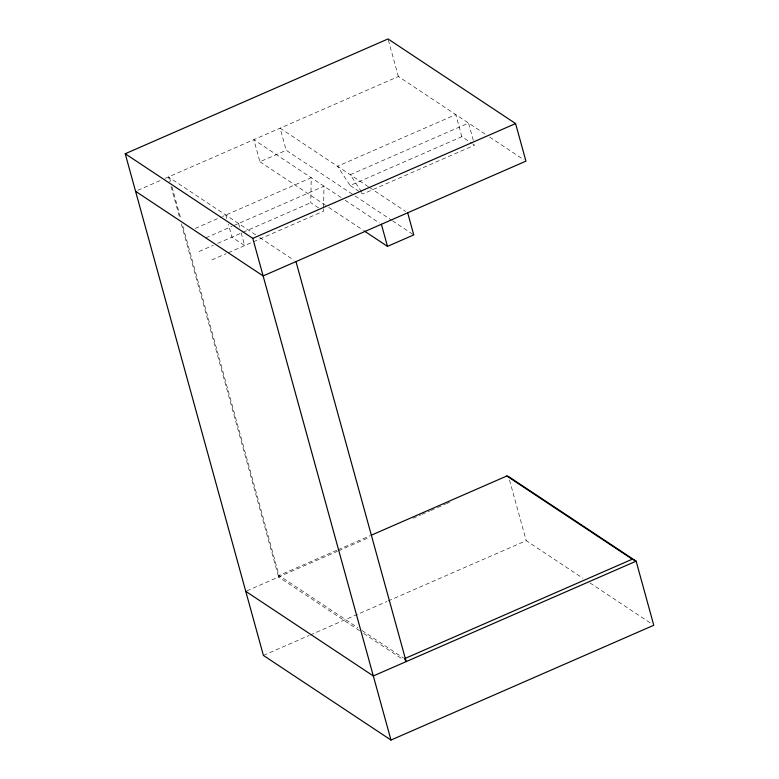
<?xml version="1.0" encoding="UTF-8"?>
<svg xmlns="http://www.w3.org/2000/svg" width="779" height="779" viewBox="0 0 779 779"><rect width="100%" height="100%" fill="white"/><g stroke="black" fill="none" stroke-linecap="round" stroke-linejoin="round"><path stroke-width="0.58" stroke-dasharray="3.9 2.92" d="M318.601 207.915L310.753 202.706L311.24 177.739L222.541 216.474M323.558 208.791L323.509 211.167L227.147 253.263M323.577 207.603L323.996 186.2L233.106 225.9M359.606 630.717L278.609 576.996L279.057 575.486L182.374 224.469M137.756 190.358L160.756 180.319M165.138 178.401L398.371 76.517L485.658 134.416M341.114 197.554L253.827 139.655L259.923 161.759L286.195 150.279L354.036 195.276M195.169 228.432L221.45 216.952M205.734 237.858L232.015 226.377M199.064 251.49L213.3 245.278M217.682 243.36L241.909 232.775M243.019 232.298L310.753 202.706M461.869 136.695L455.773 114.601L337.511 166.258L350.17 185.49L461.869 136.695L471.675 143.209M211.82 259.952L226.056 253.74M336.83 550.256L279.057 575.486L357.97 627.825M337.95 549.77L370.161 535.689M246.855 590.862L337.482 551.279M338.592 550.792L369.694 537.208M413.026 518.278L420.796 514.88M421.906 514.393L429.687 511.005M430.797 510.518L436.347 508.093M437.457 507.606L445.237 504.208M446.348 503.721L449.678 502.27M263.409 655.431L309.068 635.489M310.178 635.002L387.017 601.446M388.127 600.96L526.214 540.645L582.906 578.252M489.679 137.085L523.926 159.802M472.658 143.862L474.625 145.157L362.926 193.952L360.969 192.647M368.399 186.736L280.109 128.175L286.195 150.279M369.412 187.408L405.664 211.46M350.17 185.49L359.986 191.994M355.049 195.948L391.496 220.116M392.509 220.788L413.766 234.898M345.146 200.222L379.383 222.94M259.923 161.759L327.755 206.756M328.767 207.428L363.189 230.253M255.687 234.849L168.42 176.969L169.715 181.663M259.709 237.517L293.917 260.205M589.995 582.945L651.75 623.911M362.011 630.513L403.493 658.021M363.647 633.405L403.132 659.589M361.602 191.926L350.277 174.72L468.53 123.063L473.983 142.83M388.341 40.089L398.371 76.517M509.524 480.049L526.214 540.645M238.578 223.505L239.864 228.159M241.149 232.814L244.674 245.609L231.918 237.147L228.393 224.352M225.822 215.043L226.786 218.529M169.481 177.67L170.776 182.354M172.062 187.028L180.767 218.626M171.01 186.347L179.735 218.023M181.341 223.894L278.609 576.996"/><path stroke-width="1.17" d="M371.281 535.212L506.817 475.998L508.56 476.553L636.122 561.162L653.776 625.255L390.98 740.05L263.409 655.431L125.224 153.745L388.02 38.95L515.591 123.569L525.942 161.136L263.136 275.932L135.575 191.313M125.224 153.745L252.786 238.355L515.591 123.569M364.202 230.925L387.484 246.378L413.766 234.898L407.68 212.794M245.755 591.339L373.326 675.958L636.122 561.162L632.266 559.205L404.505 658.693L406.171 661.605L295.991 261.578M506.817 475.998L632.266 559.205M381.398 224.274L387.484 246.378M252.786 238.355L390.98 740.05"/></g></svg>
